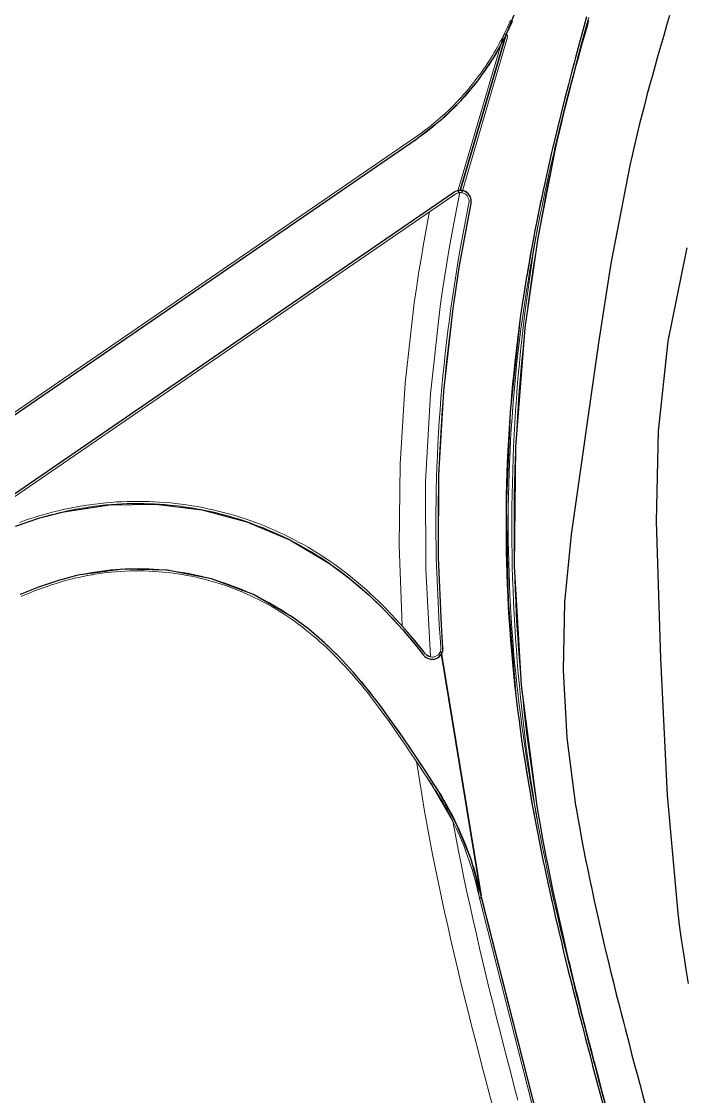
# Model space of a CAD drawing. Header units: metres. Extents: x 105145 to 106173, y 111785 to 118130.
# Drawn here: x 105295.5 to 105356.7, y 112833.1 to 112932.1 of the extents above; entities that cross this region are included whole.
import ezdxf

# ---------------------------------------------------------------- set-up
doc = ezdxf.new("R2010")
doc.units = ezdxf.units.M
for name, color, linetype, lineweight in [('10-PAV-CALZADA-BRT', 12, 'CONTINUOUS', 30), ('10-PAV-CALZADA-MIXTA', 8, 'CONTINUOUS', 30), ('10-PAV-CICLORUTA', 76, 'CONTINUOUS', 18), ('10-PAV-SARDINEL', 252, 'CONTINUOUS', 13)]:
    doc.layers.add(name, color=color, linetype=linetype, lineweight=lineweight)

msp = doc.modelspace()

# ---------------------------------------------------------------- linework, layer by layer
at = {"layer": '10-PAV-CALZADA-BRT'}
for points in [[(105349.2666, 112832.3845), (105349.0185, 112833.3212), (105348.7704, 112834.2588), (105348.7374, 112834.3837), (105348.5229, 112835.1992), (105348.276, 112836.139), (105348.2267, 112836.3269), (105348.0305, 112837.0798), (105347.7863, 112838.0216), (105347.5432, 112838.9646), (105347.3875, 112839.5713), (105347.3015, 112839.9086), (105347.0616, 112840.8538), (105346.8238, 112841.8001), (105346.7292, 112842.1789), (105346.5882, 112842.7478), (105346.3548, 112843.6968), (105346.1238, 112844.647), (105345.9624, 112845.3181), (105345.8955, 112845.5988), (105345.6702, 112846.5517), (105345.4481, 112847.5064), (105345.3162, 112848.0797), (105345.2292, 112848.4624), (105345.0138, 112849.42), (105344.802, 112850.3791), (105344.6258, 112851.1921), (105344.5941, 112851.3398), (105344.3905, 112852.302), (105344.191, 112853.2659), (105344.0348, 112854.0381), (105343.9963, 112854.2316), (105343.8064, 112855.1988), (105343.6212, 112856.1676), (105343.4409, 112857.1381), (105343.4385, 112857.1513), (105343.2663, 112858.1104), (105343.0973, 112859.0843), (105342.9346, 112860.0545), (105342.9337, 112860.0599), (105341.5297, 112870.958), (105340.8841, 112881.9272), (105341.0001, 112892.9147), (105341.8771, 112903.8678), (105343.0516, 112912.1464), (105344.6611, 112920.3515), (105344.6623, 112920.3569), (105344.8802, 112921.3161), (105345.1048, 112922.2787), (105345.3315, 112923.2265), (105345.3347, 112923.2395), (105345.5704, 112924.198), (105345.8107, 112925.1548), (105346.0558, 112926.1096), (105346.1054, 112926.3005), (105346.3054, 112927.0624), (105346.5597, 112928.0132), (105346.8182, 112928.9623), (105346.8582, 112929.1081), (105347.0806, 112929.9095), (105347.3469, 112930.8548), (105347.6168, 112931.7986), (105347.7257, 112932.1756)], [(105355.1515, 112932.6107), (105354.8787, 112931.6945), (105354.6091, 112930.7779), (105354.3431, 112929.8609), (105354.0807, 112928.9437), (105353.8223, 112928.0261), (105353.5679, 112927.1081), (105353.3179, 112926.1897), (105353.0723, 112925.2709), (105352.8311, 112924.3515), (105352.5949, 112923.4315), (105352.3637, 112922.5111), (105352.1377, 112921.5901), (105351.9169, 112920.6685), (105351.7017, 112919.7463), (105351.4911, 112918.8181), (105349.7585, 112909.7957), (105348.6147, 112902.4991), (105346.0907, 112884.8363), (105345.4968, 112878.6082), (105345.3685, 112872.3532), (105345.7065, 112866.106), (105346.5089, 112859.9013), (105346.5473, 112859.6727), (105346.7129, 112858.7193), (105346.8839, 112857.7667), (105347.0605, 112856.8153), (105347.2421, 112855.8647), (105347.4287, 112854.9151), (105347.6201, 112853.9665), (105347.8161, 112853.0187), (105348.0165, 112852.0721), (105348.2211, 112851.1261), (105348.4297, 112850.1813), (105348.6421, 112849.2371), (105348.8581, 112848.2937), (105349.0775, 112847.3511), (105349.3001, 112846.4095), (105349.5259, 112845.4683), (105349.7543, 112844.5279), (105349.9855, 112843.5883), (105350.2191, 112842.6491), (105350.4551, 112841.7105), (105350.6931, 112840.7725), (105350.9329, 112839.8351), (105351.0537, 112839.3665), (105351.1745, 112838.8979), (105351.4175, 112837.9611), (105351.6619, 112837.0247), (105351.9075, 112836.0887), (105352.1539, 112835.1529), (105352.4011, 112834.2173), (105352.6489, 112833.2817), (105352.8971, 112832.3465)], [(105356.8921, 112843.5031), (105356.6813, 112844.7925), (105356.4801, 112846.0833), (105356.2887, 112847.3757), (105356.1077, 112848.6695), (105355.9373, 112849.9649), (105354.9441, 112860.8391), (105354.3409, 112873.4275), (105353.9495, 112886.0243), (105354.1269, 112894.3551), (105355.0348, 112902.6381), (105356.6661, 112910.8095), (105356.7725, 112911.2307)]]:
    msp.add_lwpolyline(points, dxfattribs=at)
at = {"layer": '10-PAV-CALZADA-MIXTA'}
for points in [[(105346.3181, 112818.1594), (105337.8211, 112851.5387), (105337.8177, 112851.5574), (105334.1546, 112873.8212), (105334.2283, 112873.9627), (105334.2786, 112874.1142), (105334.3041, 112874.2717), (105334.3043, 112874.4313), (105334.2303, 112875.4126), (105334.1664, 112876.5276), (105333.8891, 112882.7099), (105333.9289, 112890.3747), (105334.3758, 112898.0266), (105335.2285, 112905.6439), (105335.8355, 112909.6185), (105336.8847, 112915.3187), (105336.9037, 112915.4791), (105336.8967, 112915.6405), (105336.8638, 112915.7987), (105336.8058, 112915.9495), (105336.7243, 112916.089), (105336.6214, 112916.2135), (105336.4998, 112916.3199), (105336.3627, 112916.4053), (105336.2136, 112916.4675), (105336.0564, 112916.5049), (105335.8953, 112916.5165), (105340.049, 112930.6936), (105341.5751, 112934.5403)], [(105347.5148, 112932.487), (105347.293, 112931.6855), (105347.1712, 112931.2432), (105346.8315, 112929.9985), (105346.4961, 112928.7525), (105346.3632, 112928.2536), (105346.1651, 112927.5053), (105345.8391, 112926.2569), (105345.5184, 112925.007), (105344.4132, 112920.4952), (105344.2955, 112919.9927), (105344.0069, 112918.7351), (105343.7259, 112917.4758), (105343.4939, 112916.4069), (105343.4527, 112916.2147), (105343.1877, 112914.9519), (105342.932, 112913.6871), (105342.7341, 112912.6741), (105342.6853, 112912.4207), (105342.4481, 112911.1523), (105342.2208, 112909.8821), (105342.0037, 112908.6103), (105342.0006, 112908.5913), (105341.7974, 112907.3365), (105341.7954, 112907.3239), (105341.6024, 112906.0611), (105341.6015, 112906.0548), (105341.4189, 112904.7839), (105340.4928, 112896.1169), (105340.1156, 112887.4088), (105340.2889, 112878.6942), (105341.0121, 112870.0079), (105341.1655, 112868.7267), (105341.329, 112867.4596), (105341.3306, 112867.4469), (105341.5044, 112866.1877), (105341.5071, 112866.1687), (105341.6944, 112864.8922), (105341.8918, 112863.617), (105342.0993, 112862.3433), (105342.1421, 112862.089), (105342.3163, 112861.0716), (105342.5424, 112859.8011), (105342.7777, 112858.5324), (105342.8144, 112858.3394), (105343.0213, 112857.2654), (105343.2727, 112855.9998), (105343.5319, 112854.7358), (105343.6378, 112854.2306), (105343.7982, 112853.4731), (105344.0714, 112852.2121), (105344.3512, 112850.9526), (105344.4345, 112850.5834), (105344.637, 112849.6942), (105344.9284, 112848.4372), (105345.2251, 112847.1816), (105345.4056, 112846.4286), (105345.5268, 112845.927), (105345.8331, 112844.6736), (105346.1435, 112843.4212), (105346.2548, 112842.9762), (105346.4578, 112842.1697), (105346.7754, 112840.919), (105347.0958, 112839.6692), (105347.354, 112838.6697), (105347.4188, 112838.42), (105347.7443, 112837.1714), (105348.0281, 112836.0897), (105348.0719, 112835.9232), (105348.4011, 112834.6757), (105348.7307, 112833.4282), (105349.0614, 112832.1808)], [(105294.8587, 112895.8147), (105331.8077, 112921.1947), (105334.2107, 112923.071), (105335.9402, 112924.7558), (105337.4992, 112926.5993), (105338.873, 112928.5845), (105340.049, 112930.6936), (105335.8953, 112916.5165), (105335.8953, 112916.5165), (105335.7477, 112916.5043), (105335.6035, 112916.4704), (105335.4659, 112916.4155), (105335.3379, 112916.341), (105335.2046, 112916.249), (105218.1371, 112835.8361)], [(105294.9795, 112885.6067), (105297.2205, 112886.3623), (105299.4015, 112886.9349), (105303.6252, 112887.5835), (105307.898, 112887.6451), (105312.1387, 112887.1185), (105316.2666, 112886.0137), (105320.2034, 112884.3518), (105323.8743, 112882.1643), (105325.6805, 112880.8143), (105327.4737, 112879.2723), (105329.0109, 112877.7783), (105330.5689, 112876.0943), (105331.8695, 112874.5533), (105332.5201, 112873.7361), (105332.6282, 112873.6187), (105332.7536, 112873.52), (105332.8931, 112873.4425), (105333.0432, 112873.3882), (105333.1999, 112873.3584), (105333.3595, 112873.354), (105333.5177, 112873.375), (105333.6705, 112873.4209), (105333.8141, 112873.4905), (105333.9448, 112873.582), (105334.0593, 112873.6932), (105334.1546, 112873.8212), (105337.8177, 112851.5574), (105337.7897, 112851.6835), (105336.8631, 112854.9969), (105335.5633, 112858.1824), (105333.9073, 112861.1981), (105333.5039, 112861.8247), (105332.7735, 112862.9287), (105331.3705, 112865.0381), (105330.6611, 112866.0873), (105329.4521, 112867.8179), (105328.4537, 112869.1801), (105327.2065, 112870.7773), (105326.0629, 112872.1325), (105324.7113, 112873.5935), (105323.4137, 112874.8543), (105321.9201, 112876.1389), (105320.4549, 112877.2339), (105316.8748, 112879.301), (105313.0031, 112880.7498), (105308.9455, 112881.5408), (105304.813, 112881.6523), (105300.7187, 112881.0813), (105298.9493, 112880.6167), (105297.0827, 112879.9873), (105295.4065, 112879.3061)]]:
    msp.add_lwpolyline(points, dxfattribs=at)
at = {"layer": '10-PAV-CICLORUTA'}
msp.add_lwpolyline([(105335.3671, 112913.8179), (105335.1195, 112912.4933), (105334.8817, 112911.1645), (105334.6545, 112909.8317), (105334.4379, 112908.4947), (105334.2329, 112907.1537), (105334.0423, 112905.8263), (105333.1519, 112897.791), (105332.7092, 112889.719), (105332.7157, 112881.6349), (105333.1713, 112873.5641), (105332.6777, 112873.8591), (105330.5539, 112876.4163), (105330.2688, 112883.8641), (105330.3594, 112891.3171), (105330.8255, 112898.756), (105331.6659, 112906.1621), (105331.8589, 112907.5057), (105332.0671, 112908.8677), (105332.2869, 112910.2251), (105332.5175, 112911.5777), (105332.7585, 112912.9253), (105333.0097, 112914.2681), (105333.0617, 112914.5343), (105333.4397, 112914.7939), (105335.4267, 112916.1587), (105335.8615, 112916.3163), (105335.3671, 112913.8179)], close=True, dxfattribs=at)
msp.add_lwpolyline([(105338.8779, 112832.1563), (105338.5453, 112833.4185), (105338.2145, 112834.6795), (105337.8849, 112835.9439), (105337.5569, 112837.2117), (105337.2309, 112838.4833), (105336.9071, 112839.7583), (105336.5861, 112841.0373), (105336.2681, 112842.3199), (105335.9537, 112843.6065), (105335.6435, 112844.8973), (105335.3375, 112846.1921), (105335.0363, 112847.4909), (105334.7403, 112848.7941), (105334.4499, 112850.1017), (105334.1657, 112851.4135), (105333.8879, 112852.7297), (105333.6171, 112854.0505), (105333.3539, 112855.3759), (105333.0983, 112856.7057), (105332.8511, 112858.0403), (105332.6125, 112859.3793), (105332.3831, 112860.7229), (105332.1635, 112862.0713), (105331.9539, 112863.4241), (105331.8827, 112863.9105), (105331.9299, 112863.8395), (105331.9299, 112863.8395), (105332.2685, 112863.3287), (105332.6065, 112862.8177), (105333.3209, 112861.7377), (105335.2195, 112858.4307), (105335.4567, 112857.1509), (105335.7093, 112855.8363), (105335.9697, 112854.5255), (105336.2377, 112853.2185), (105336.5127, 112851.9153), (105336.7943, 112850.6159), (105337.0819, 112849.3199), (105337.3755, 112848.0277), (105337.6743, 112846.7391), (105337.9781, 112845.4537), (105338.2863, 112844.1719), (105338.5987, 112842.8933), (105338.9147, 112841.6181), (105339.2341, 112840.3459), (105339.5563, 112839.0767), (105339.8811, 112837.8105), (105340.2079, 112836.5471), (105340.5365, 112835.2867), (105340.8665, 112834.0287), (105341.1981, 112832.7701)], dxfattribs=at)
at = {"layer": '10-PAV-SARDINEL'}
for points in [[(105340.6958, 112932.1059), (105340.5941, 112931.8678), (105340.49, 112931.6307), (105340.3834, 112931.3947), (105340.2743, 112931.1599), (105340.1629, 112930.9262), (105340.049, 112930.6936), (105335.8953, 112916.5165), (105335.9842, 112916.5133), (105336.0724, 112916.5023), (105336.1593, 112916.4835), (105336.2442, 112916.457), (105336.3264, 112916.4231), (105336.4053, 112916.382), (105336.4802, 112916.3341), (105336.5505, 112916.2797), (105336.6158, 112916.2193), (105336.6754, 112916.1533), (105336.7289, 112916.0823), (105336.7759, 112916.0068), (105336.816, 112915.9275), (105336.8489, 112915.8449), (105336.8744, 112915.7597), (105336.8922, 112915.6725), (105336.9021, 112915.5842), (105336.9042, 112915.4953), (105336.8984, 112915.4066), (105336.8847, 112915.3187), (105336.6594, 112914.1816), (105336.4419, 112913.0429), (105336.232, 112911.9028), (105336.0299, 112910.7613), (105335.8355, 112909.6185), (105335.6737, 112908.6264), (105335.5186, 112907.6333), (105335.3702, 112906.6391), (105335.2285, 112905.6439), (105335.0884, 112904.608), (105334.9558, 112903.5711), (105334.8307, 112902.5333), (105334.7132, 112901.4946), (105334.6032, 112900.455), (105334.5007, 112899.4147), (105334.4058, 112898.3737), (105334.3184, 112897.3321), (105334.2385, 112896.2898), (105334.1662, 112895.2469), (105334.1015, 112894.2036), (105334.0444, 112893.1598), (105333.9948, 112892.1157), (105333.9527, 112891.0712), (105333.9183, 112890.0264), (105333.8914, 112888.9814), (105333.8721, 112887.9363), (105333.8603, 112886.891), (105333.8561, 112885.8457), (105333.8596, 112884.8003), (105333.8705, 112883.7551), (105333.8891, 112882.7099), (105334.1664, 112876.5276), (105334.2303, 112875.4126), (105334.3043, 112874.4313), (105334.3074, 112874.3515), (105334.3041, 112874.2717), (105334.2945, 112874.1924), (105334.2786, 112874.1142), (105334.2565, 112874.0375), (105333.9844, 112873.6238), (105333.9844, 112873.6238), (105333.9573, 112873.7887), (105333.9546, 112873.8227), (105333.9577, 112873.8567), (105333.9667, 112873.8897), (105333.9811, 112873.9206), (105334.0172, 112873.9837), (105334.044, 112874.0408), (105334.0666, 112874.1009), (105334.0842, 112874.162), (105334.097, 112874.2252), (105334.1046, 112874.2878), (105334.1073, 112874.352), (105334.1047, 112874.4196), (105334.0308, 112875.3994), (105333.9667, 112876.5174), (105333.6893, 112882.7009), (105333.6891, 112882.7063), (105333.6706, 112883.7523), (105333.6596, 112884.799), (105333.6562, 112885.8457), (105333.6603, 112886.8926), (105333.6721, 112887.9393), (105333.6914, 112888.9859), (105333.7184, 112890.0323), (105333.7529, 112891.0785), (105333.795, 112892.1245), (105333.8447, 112893.1701), (105333.9019, 112894.2153), (105333.9667, 112895.2601), (105334.0391, 112896.3043), (105334.1191, 112897.3481), (105334.2066, 112898.3912), (105334.3016, 112899.4336), (105334.4042, 112900.4754), (105334.5144, 112901.5164), (105334.6321, 112902.5565), (105334.7574, 112903.5958), (105334.8901, 112904.6341), (105335.0304, 112905.6714), (105335.1723, 112906.668), (105335.3209, 112907.6635), (105335.4762, 112908.658), (105335.6382, 112909.6514), (105335.8329, 112910.7957), (105336.0352, 112911.9384), (105336.2453, 112913.0798), (105336.4632, 112914.2198), (105336.6879, 112915.3544), (105336.6993, 112915.4279), (105336.7041, 112915.5003), (105336.7024, 112915.5705), (105336.6944, 112915.6416), (105336.6803, 112915.7105), (105336.6598, 112915.7791), (105336.6335, 112915.8452), (105336.6015, 112915.9085), (105336.5637, 112915.9691), (105336.5211, 112916.0258), (105336.4731, 112916.0789), (105336.4211, 112916.127), (105336.365, 112916.1703), (105336.3049, 112916.2088), (105336.242, 112916.2416), (105336.1759, 112916.2688), (105336.1082, 112916.2899), (105336.0377, 112916.3051), (105335.9679, 112916.3138), (105335.8882, 112916.3166), (105335.8554, 112916.3205), (105335.8236, 112916.3297), (105335.7939, 112916.3441), (105335.7668, 112916.3632), (105335.7434, 112916.3864), (105335.724, 112916.4132), (105335.7093, 112916.4429), (105335.6998, 112916.4745), (105335.6955, 112916.5073), (105335.6968, 112916.5403), (105335.7034, 112916.5727), (105339.8571, 112930.7498), (105339.8611, 112930.762), (105339.8694, 112930.7816), (105339.9829, 112931.0132), (105340.0931, 112931.2445), (105340.2016, 112931.4781), (105340.3073, 112931.7122), (105340.4106, 112931.9473), (105340.5115, 112932.1835)], [(105349.0614, 112832.1808), (105348.7307, 112833.4282), (105348.4011, 112834.6757), (105348.0719, 112835.9232), (105348.0281, 112836.0897), (105347.7443, 112837.1714), (105347.4188, 112838.42), (105347.354, 112838.6697), (105347.0958, 112839.6692), (105346.7754, 112840.919), (105346.4578, 112842.1697), (105346.2548, 112842.9762), (105346.1435, 112843.4212), (105345.8331, 112844.6736), (105345.5268, 112845.927), (105345.4056, 112846.4286), (105345.2251, 112847.1816), (105344.9284, 112848.4372), (105344.637, 112849.6942), (105344.4345, 112850.5834), (105344.3512, 112850.9526), (105344.0714, 112852.2121), (105343.7982, 112853.4731), (105343.6378, 112854.2306), (105343.5319, 112854.7358), (105343.2727, 112855.9998), (105343.0213, 112857.2654), (105342.8144, 112858.3394), (105342.7777, 112858.5324), (105342.6589, 112859.1665), (105342.5424, 112859.8011), (105342.4282, 112860.4361), (105342.3163, 112861.0716), (105342.1421, 112862.089), (105342.0993, 112862.3433), (105341.9943, 112862.9799), (105341.8918, 112863.617), (105341.7919, 112864.2544), (105341.6944, 112864.8922), (105341.5995, 112865.5303), (105341.5071, 112866.1687), (105341.5044, 112866.1877), (105341.3306, 112867.4469), (105341.329, 112867.4596), (105341.1655, 112868.7267), (105341.0873, 112869.3671), (105341.0121, 112870.0079), (105340.8986, 112871.0272), (105340.7926, 112872.0473), (105340.6942, 112873.0682), (105340.6034, 112874.0898), (105340.5202, 112875.1121), (105340.4447, 112876.1349), (105340.3767, 112877.1583), (105340.3163, 112878.1821), (105340.2635, 112879.2063), (105340.2184, 112880.231), (105340.1808, 112881.2559), (105340.1509, 112882.2811), (105340.1286, 112883.3065), (105340.1139, 112884.332), (105340.1068, 112885.3576), (105340.1074, 112886.3832), (105340.1156, 112887.4088), (105340.1314, 112888.4343), (105340.1548, 112889.4596), (105340.1859, 112890.4848), (105340.2245, 112891.5096), (105340.2708, 112892.5342), (105340.3247, 112893.5584), (105340.3862, 112894.5822), (105340.4553, 112895.6055), (105340.5321, 112896.6282), (105340.6164, 112897.6504), (105340.7083, 112898.6719), (105340.8078, 112899.6926), (105340.9149, 112900.7127), (105341.0295, 112901.7318), (105341.1518, 112902.7501), (105341.2815, 112903.7675), (105341.4189, 112904.7839), (105341.5088, 112905.4196), (105341.6015, 112906.0548), (105341.6024, 112906.0611), (105341.6975, 112906.6927), (105341.7954, 112907.3239), (105341.7974, 112907.3365), (105341.8976, 112907.9641), (105342.0006, 112908.5913), (105342.0037, 112908.6103), (105342.111, 112909.2464), (105342.2208, 112909.8821), (105342.3332, 112910.5174), (105342.4481, 112911.1523), (105342.5655, 112911.7867), (105342.6853, 112912.4207), (105342.7341, 112912.6741), (105342.932, 112913.6871), (105343.0587, 112914.3197), (105343.1877, 112914.9519), (105343.3191, 112915.5835), (105343.4527, 112916.2147), (105343.4939, 112916.4069), (105343.7259, 112917.4758), (105344.0069, 112918.7351), (105344.2955, 112919.9927), (105344.4132, 112920.4952), (105345.5184, 112925.007), (105345.8391, 112926.2569), (105346.1651, 112927.5053), (105346.3632, 112928.2536), (105346.4961, 112928.7525), (105346.8315, 112929.9985), (105347.1712, 112931.2432), (105347.293, 112931.6855), (105347.5148, 112932.487)], [(105347.7075, 112932.4335), (105347.4858, 112931.6323), (105347.3641, 112931.1903), (105347.0245, 112929.9462), (105346.6893, 112928.7008), (105346.5565, 112928.2023), (105346.3585, 112927.4545), (105346.0327, 112926.2068), (105345.7124, 112924.9584), (105344.6077, 112920.4486), (105344.4903, 112919.9476), (105344.202, 112918.691), (105343.9212, 112917.4328), (105343.6894, 112916.3648), (105343.6484, 112916.1731), (105343.5148, 112915.5425), (105343.3836, 112914.9116), (105343.2548, 112914.2801), (105343.1283, 112913.6487), (105342.9305, 112912.6361), (105342.8818, 112912.3833), (105342.7621, 112911.75), (105342.6449, 112911.1163), (105342.5301, 112910.4822), (105342.4178, 112909.8477), (105342.3082, 112909.2128), (105342.201, 112908.5776), (105342.198, 112908.559), (105342.0951, 112907.9322), (105341.9949, 112907.3051), (105341.993, 112907.2929), (105341.8952, 112906.6625), (105341.8003, 112906.0321), (105341.7995, 112906.0262), (105341.7068, 112905.3912), (105341.617, 112904.7565), (105341.4799, 112903.7418), (105341.3502, 112902.7256), (105341.2282, 112901.7088), (105341.1137, 112900.6911), (105341.0068, 112899.6725), (105340.9074, 112898.6532), (105340.8157, 112897.6332), (105340.7315, 112896.6126), (105340.6549, 112895.5913), (105340.5859, 112894.57), (105340.5244, 112893.5472), (105340.4706, 112892.5245), (105340.4244, 112891.5014), (105340.3858, 112890.478), (105340.3548, 112889.4543), (105340.3314, 112888.4305), (105340.3156, 112887.4065), (105340.3074, 112886.3824), (105340.3068, 112885.3588), (105340.3139, 112884.3341), (105340.3286, 112883.3101), (105340.3508, 112882.2862), (105340.3807, 112881.2625), (105340.4182, 112880.2391), (105340.4633, 112879.2159), (105340.516, 112878.1932), (105340.5763, 112877.1708), (105340.6441, 112876.1496), (105340.7197, 112875.1276), (105340.8028, 112874.1068), (105340.8934, 112873.0867), (105340.9916, 112872.0673), (105341.0974, 112871.0487), (105341.2108, 112870.0306), (105341.286, 112869.391), (105341.364, 112868.7516), (105341.5274, 112867.4849), (105341.5288, 112867.4733), (105341.7025, 112866.2154), (105341.7051, 112866.1971), (105341.7974, 112865.5593), (105341.8922, 112864.922), (105341.9895, 112864.285), (105342.0894, 112863.6484), (105342.1917, 112863.0121), (105342.2966, 112862.3762), (105342.3393, 112862.1225), (105342.5134, 112861.1059), (105342.6251, 112860.4712), (105342.7392, 112859.8369), (105342.8556, 112859.2031), (105342.9743, 112858.5695), (105343.0109, 112858.377), (105343.2176, 112857.3038), (105343.4688, 112856.0394), (105343.7277, 112854.7764), (105343.8335, 112854.2718), (105343.9938, 112853.515), (105344.2668, 112852.255), (105344.5464, 112850.9963), (105344.6296, 112850.6276), (105344.8319, 112849.739), (105345.1231, 112848.4828), (105345.4197, 112847.2279), (105345.6001, 112846.4754), (105345.7212, 112845.9743), (105346.0273, 112844.7214), (105346.3376, 112843.4693), (105346.4488, 112843.0249), (105346.6517, 112842.2187), (105346.9692, 112840.9685), (105347.2895, 112839.7191), (105347.5476, 112838.7198), (105347.6124, 112838.4704), (105347.9378, 112837.2221), (105348.2216, 112836.1406), (105348.2653, 112835.9742), (105348.5945, 112834.7268), (105348.9241, 112833.4794), (105349.2547, 112832.2321)], [(105349.2547, 112832.2321), (105348.9241, 112833.4794), (105348.5945, 112834.7268), (105348.2653, 112835.9742), (105348.2216, 112836.1406), (105347.9378, 112837.2221), (105347.6124, 112838.4704), (105347.5476, 112838.7198), (105347.2895, 112839.7191), (105346.9692, 112840.9685), (105346.6517, 112842.2187), (105346.4488, 112843.0249), (105346.3376, 112843.4693), (105346.0273, 112844.7214), (105345.7212, 112845.9743), (105345.6001, 112846.4754), (105345.4197, 112847.2279), (105345.1231, 112848.4828), (105344.8319, 112849.739), (105344.6296, 112850.6276), (105344.5464, 112850.9963), (105344.2668, 112852.255), (105343.9938, 112853.515), (105343.8335, 112854.2718), (105343.7277, 112854.7764), (105343.4688, 112856.0394), (105343.2176, 112857.3038), (105343.0744, 112858.0473), (105343.0693, 112858.0757), (105342.9002, 112859.0507), (105342.7374, 112860.0215), (105342.7363, 112860.0276), (105342.5617, 112861.114), (105342.3947, 112862.2016), (105342.2352, 112863.2904), (105342.0832, 112864.3803), (105341.9389, 112865.4713), (105341.8021, 112866.5631), (105341.6728, 112867.6559), (105341.5512, 112868.7496), (105341.4371, 112869.8441), (105341.3306, 112870.9393), (105341.2317, 112872.0353), (105341.1405, 112873.1319), (105341.0568, 112874.2292), (105340.9807, 112875.327), (105340.9122, 112876.4253), (105340.8514, 112877.524), (105340.7981, 112878.6231), (105340.7526, 112879.7226), (105340.7146, 112880.8223), (105340.6842, 112881.9224), (105340.6615, 112883.0226), (105340.6464, 112884.1229), (105340.6389, 112885.2232), (105340.6391, 112886.3236), (105340.6469, 112887.424), (105340.6623, 112888.5244), (105340.6854, 112889.6246), (105340.7161, 112890.7246), (105340.7544, 112891.8243), (105340.8003, 112892.9238), (105340.8539, 112894.0228), (105340.9151, 112895.1216), (105340.9839, 112896.2198), (105341.0604, 112897.3176), (105341.1444, 112898.4149), (105341.236, 112899.5115), (105341.3352, 112900.6073), (105341.442, 112901.7026), (105341.5565, 112902.797), (105341.6784, 112903.8907), (105341.8099, 112904.9993), (105341.9493, 112906.107), (105342.0963, 112907.2136), (105342.2512, 112908.3192), (105342.4138, 112909.4237), (105342.5843, 112910.527), (105342.7625, 112911.6291), (105342.945, 112912.7102), (105342.9483, 112912.7299), (105343.1283, 112913.6487), (105343.2548, 112914.2801), (105343.3836, 112914.9116), (105343.5148, 112915.5425), (105343.6484, 112916.1731), (105343.6894, 112916.3648), (105343.9212, 112917.4328), (105344.202, 112918.691), (105344.4903, 112919.9476), (105344.6077, 112920.4486), (105345.7124, 112924.9584), (105346.0327, 112926.2068), (105346.3585, 112927.4545), (105346.5565, 112928.2023), (105346.6893, 112928.7008), (105347.0245, 112929.9462), (105347.3641, 112931.1903), (105347.4858, 112931.6323), (105347.7075, 112932.4335)], [(105347.7257, 112932.1756), (105347.6168, 112931.7986), (105347.3469, 112930.8548), (105347.0806, 112929.9095), (105346.8582, 112929.1081), (105346.8182, 112928.9623), (105346.5597, 112928.0132), (105346.3054, 112927.0624), (105346.1054, 112926.3005), (105346.0558, 112926.1096), (105345.8107, 112925.1548), (105345.5704, 112924.198), (105345.3347, 112923.2395), (105345.3315, 112923.2265), (105345.1048, 112922.2787), (105344.8802, 112921.3161), (105344.6623, 112920.3569), (105344.6611, 112920.3515), (105344.4215, 112919.2626), (105344.1896, 112918.1719), (105343.9654, 112917.0797), (105343.7488, 112915.986), (105343.54, 112914.8907), (105343.3389, 112913.794), (105343.1454, 112912.6959), (105342.9598, 112911.5965), (105342.7818, 112910.4958), (105342.6116, 112909.3939), (105342.4492, 112908.2908), (105342.2945, 112907.1866), (105342.1476, 112906.0813), (105342.0084, 112904.975), (105341.8771, 112903.8678), (105341.7553, 112902.7755), (105341.641, 112901.6825), (105341.5343, 112900.5886), (105341.4352, 112899.4941), (105341.3437, 112898.3989), (105341.2598, 112897.303), (105341.1834, 112896.2066), (105341.1147, 112895.1098), (105341.0536, 112894.0124), (105341.0001, 112892.9147), (105340.9542, 112891.8166), (105340.916, 112890.7183), (105340.8853, 112889.6197), (105340.8623, 112888.5209), (105340.8469, 112887.4219), (105340.8391, 112886.3229), (105340.8389, 112885.2239), (105340.8464, 112884.1249), (105340.8615, 112883.026), (105340.8841, 112881.9272), (105340.9145, 112880.8285), (105340.9524, 112879.7302), (105340.9979, 112878.6321), (105341.0511, 112877.5343), (105341.1118, 112876.437), (105341.1802, 112875.3401), (105341.2562, 112874.2437), (105341.3398, 112873.1478), (105341.4309, 112872.0526), (105341.5297, 112870.958), (105341.6361, 112869.8641), (105341.75, 112868.771), (105341.8715, 112867.6787), (105342.0006, 112866.5873), (105342.1372, 112865.4968), (105342.2814, 112864.4072), (105342.4332, 112863.3187), (105342.5925, 112862.2313), (105342.7593, 112861.145), (105342.9337, 112860.0599), (105342.9346, 112860.0545), (105343.0973, 112859.0843), (105343.2663, 112858.1104), (105343.4385, 112857.1513), (105343.4409, 112857.1381), (105343.6212, 112856.1676), (105343.8064, 112855.1988), (105343.9963, 112854.2316), (105344.0348, 112854.0381), (105344.191, 112853.2659), (105344.3905, 112852.302), (105344.5941, 112851.3398), (105344.6258, 112851.1921), (105344.802, 112850.3791), (105345.0138, 112849.42), (105345.2292, 112848.4624), (105345.3162, 112848.0797), (105345.4481, 112847.5064), (105345.6702, 112846.5517), (105345.8955, 112845.5988), (105345.9624, 112845.3181), (105346.1238, 112844.647), (105346.3548, 112843.6968), (105346.5882, 112842.7478), (105346.7292, 112842.1789), (105346.8238, 112841.8001), (105347.0616, 112840.8538), (105347.3015, 112839.9086), (105347.3875, 112839.5713), (105347.5432, 112838.9646), (105347.7863, 112838.0216), (105348.0305, 112837.0798), (105348.2267, 112836.3269), (105348.276, 112836.139), (105348.5229, 112835.1992), (105348.7374, 112834.3837), (105348.7704, 112834.2588), (105349.0185, 112833.3212), (105349.2666, 112832.3845)], [(105218.1371, 112835.8361), (105335.2046, 112916.249), (105335.3379, 112916.341), (105335.4097, 112916.3859), (105335.485, 112916.4246), (105335.5634, 112916.4568), (105335.6442, 112916.4822), (105335.7268, 112916.5007), (105335.8107, 112916.5122), (105335.8953, 112916.5165), (105340.049, 112930.6936), (105339.9132, 112930.4234), (105339.7742, 112930.1554), (105339.6319, 112929.8891), (105339.4865, 112929.6246), (105339.3378, 112929.3618), (105339.186, 112929.1009), (105339.0311, 112928.8418), (105338.873, 112928.5845), (105338.7119, 112928.3292), (105338.5476, 112928.0759), (105338.3804, 112927.8246), (105338.2101, 112927.5753), (105338.0368, 112927.3281), (105337.8605, 112927.083), (105337.6813, 112926.8401), (105337.4992, 112926.5993), (105337.3141, 112926.3607), (105337.1262, 112926.1244), (105336.9355, 112925.8904), (105336.742, 112925.6587), (105336.5456, 112925.4294), (105336.3465, 112925.2024), (105336.1447, 112924.9779), (105335.9402, 112924.7558), (105335.733, 112924.5362), (105335.5232, 112924.3192), (105335.3108, 112924.1046), (105335.0958, 112923.8927), (105334.8783, 112923.6834), (105334.6582, 112923.4767), (105334.4357, 112923.2726), (105334.2107, 112923.071), (105333.9231, 112922.8206), (105333.6317, 112922.5746), (105333.3366, 112922.3332), (105333.0378, 112922.0962), (105332.7355, 112921.8638), (105332.4296, 112921.6361), (105332.1204, 112921.413), (105331.8077, 112921.1947), (105294.8587, 112895.8147)], [(105294.7455, 112895.9796), (105331.6938, 112921.3591), (105332.0058, 112921.5769), (105332.3115, 112921.7974), (105332.6141, 112922.0228), (105332.9158, 112922.2547), (105333.2111, 112922.4889), (105333.5034, 112922.7281), (105333.7929, 112922.9725), (105334.0783, 112923.2209), (105334.3013, 112923.4208), (105334.5224, 112923.6234), (105334.7397, 112923.8276), (105334.9564, 112924.0361), (105335.1697, 112924.2464), (105335.3803, 112924.4591), (105335.5886, 112924.6745), (105335.7939, 112924.8922), (105335.997, 112925.1127), (105336.1969, 112925.3351), (105336.3945, 112925.5604), (105336.5892, 112925.7879), (105336.7806, 112926.017), (105336.9706, 112926.25), (105337.1565, 112926.4838), (105337.3404, 112926.7209), (105337.5212, 112926.9599), (105337.6988, 112927.2008), (105337.8738, 112927.4441), (105338.045, 112927.6882), (105338.2147, 112927.9366), (105338.3805, 112928.1857), (105338.5435, 112928.437), (105338.7035, 112928.6907), (105338.8601, 112928.9455), (105339.0139, 112929.2027), (105339.1645, 112929.4616), (105339.3118, 112929.7221), (105339.4561, 112929.9844), (105339.5972, 112930.2486), (105339.7351, 112930.5143), (105339.8703, 112930.7834), (105339.8877, 112930.8119), (105339.9097, 112930.8371), (105339.9355, 112930.8583), (105339.9645, 112930.8749), (105339.9959, 112930.8864), (105340.0287, 112930.8926), (105340.0621, 112930.8932), (105340.0952, 112930.8882), (105340.1269, 112930.8778), (105340.1565, 112930.8623), (105340.1831, 112930.842), (105340.2059, 112930.8177), (105340.2244, 112930.7898), (105340.2379, 112930.7593), (105340.2462, 112930.7269), (105340.249, 112930.6936), (105340.249, 112930.6936), (105340.246, 112930.6589), (105340.2409, 112930.6374), (105336.0929, 112916.4817), (105336.0868, 112916.4604), (105336.0761, 112916.4315), (105336.061, 112916.4046), (105336.0419, 112916.3805), (105336.0193, 112916.3595), (105335.9937, 112916.3423), (105335.9657, 112916.3294), (105335.9361, 112916.3209), (105335.9055, 112916.3171), (105335.8953, 112916.3164), (105335.8292, 112916.3128), (105335.7621, 112916.3037), (105335.696, 112916.2889), (105335.6315, 112916.2686), (105335.5689, 112916.2429), (105335.5083, 112916.2117), (105335.4483, 112916.1742), (105335.318, 112916.0843), (105218.2497, 112835.6708)], [(105295.3558, 112885.9577), (105295.8048, 112886.1158), (105296.2556, 112886.2677), (105296.7083, 112886.4138), (105297.1629, 112886.5538), (105297.5985, 112886.6815), (105298.0359, 112886.803), (105298.4749, 112886.9183), (105298.9155, 112887.0273), (105299.3577, 112887.1301), (105299.843, 112887.2352), (105300.33, 112887.3326), (105300.8184, 112887.4223), (105301.3083, 112887.5042), (105301.7994, 112887.5783), (105302.2916, 112887.6445), (105302.7847, 112887.7029), (105303.2788, 112887.7535), (105303.7736, 112887.7962), (105304.269, 112887.8309), (105304.7649, 112887.8579), (105305.2612, 112887.8769), (105305.7577, 112887.888), (105306.2542, 112887.8912), (105306.7509, 112887.8865), (105307.2474, 112887.8739), (105307.7436, 112887.8534), (105308.2394, 112887.825), (105308.7347, 112887.7887), (105309.2294, 112887.7446), (105309.7233, 112887.6925), (105310.2163, 112887.6326), (105310.7083, 112887.5649), (105311.1992, 112887.4893), (105311.6886, 112887.406), (105312.177, 112887.3148), (105312.6637, 112887.2159), (105313.1487, 112887.1093), (105313.632, 112886.9949), (105314.1134, 112886.8729), (105314.5928, 112886.7433), (105315.0701, 112886.606), (105315.5451, 112886.4611), (105316.0178, 112886.3087), (105316.488, 112886.1488), (105316.9554, 112885.9815), (105317.4204, 112885.8066), (105317.8824, 112885.6245), (105318.3415, 112885.435), (105318.7975, 112885.2382), (105319.2503, 112885.0342), (105319.6998, 112884.823), (105320.1458, 112884.6046), (105320.5884, 112884.3793), (105321.0273, 112884.1468), (105321.4624, 112883.9075), (105321.8935, 112883.6613), (105322.321, 112883.4081), (105322.7442, 112883.1482), (105323.1633, 112882.8817), (105323.578, 112882.6084), (105323.9882, 112882.3287), (105324.3595, 112882.0673), (105324.7269, 112881.8008), (105325.0904, 112881.529), (105325.4501, 112881.2521), (105325.8058, 112880.9702), (105326.1746, 112880.6696), (105326.539, 112880.3644), (105326.9, 112880.0541), (105327.2566, 112879.7392), (105327.6091, 112879.4196), (105328.0032, 112879.0523), (105328.3921, 112878.6795), (105328.7758, 112878.3013), (105329.1542, 112877.9179), (105329.5535, 112877.5024), (105329.9474, 112877.082), (105330.336, 112876.6567), (105330.7191, 112876.2265), (105331.0515, 112875.8446), (105331.38, 112875.4592), (105331.7044, 112875.0709), (105332.0249, 112874.6793), (105332.353, 112874.2707), (105332.6744, 112873.8634), (105332.7218, 112873.8079), (105332.7705, 112873.7598), (105332.8232, 112873.716), (105332.8785, 112873.6775), (105332.9375, 112873.6435), (105332.9991, 112873.6146), (105333.0633, 112873.591), (105333.1291, 112873.5729), (105333.1958, 112873.5606), (105333.2641, 112873.554), (105333.3318, 112873.5532), (105333.4002, 112873.5582), (105333.467, 112873.5689), (105333.5343, 112873.5857), (105333.5983, 112873.6076), (105333.6557, 112873.6326), (105333.7119, 112873.6626), (105333.766, 112873.6973), (105333.8168, 112873.7359), (105333.865, 112873.7791), (105333.9089, 112873.8254), (105333.9492, 112873.8752), (105333.9896, 112873.9342), (105334.0115, 112873.9609), (105334.0376, 112873.9835), (105334.0673, 112874.0012), (105334.0995, 112874.0135), (105334.1334, 112874.0201), (105334.168, 112874.0208), (105334.2021, 112874.0156), (105334.2348, 112874.0045), (105333.9745, 112873.6087), (105333.9448, 112873.582), (105333.8813, 112873.5337), (105333.8141, 112873.4905), (105333.7437, 112873.4528), (105333.6705, 112873.4209), (105333.5899, 112873.3934), (105333.5072, 112873.3728), (105333.4231, 112873.3593), (105333.3382, 112873.3531), (105333.253, 112873.3541), (105333.1682, 112873.3624), (105333.0845, 112873.3778), (105333.0023, 112873.4003), (105332.9224, 112873.4297), (105332.8452, 112873.4658), (105332.7714, 112873.5084), (105332.7016, 112873.5571), (105332.636, 112873.6115), (105332.5754, 112873.6713), (105332.5201, 112873.7361), (105332.1965, 112874.146), (105331.8695, 112874.5533), (105331.5502, 112874.9435), (105331.227, 112875.3304), (105330.8999, 112875.714), (105330.5689, 112876.0943), (105330.1874, 112876.5227), (105329.8006, 112876.9462), (105329.4084, 112877.3647), (105329.0109, 112877.7783), (105328.6344, 112878.1598), (105328.2527, 112878.536), (105327.8658, 112878.9069), (105327.4737, 112879.2723), (105327.1232, 112879.5901), (105326.7686, 112879.9032), (105326.4099, 112880.2117), (105326.0472, 112880.5154), (105325.6805, 112880.8143), (105325.327, 112881.0945), (105324.9695, 112881.3696), (105324.6082, 112881.6397), (105324.2431, 112881.9046), (105323.8743, 112882.1643), (105323.4666, 112882.4423), (105323.0545, 112882.7137), (105322.6382, 112882.9786), (105322.2177, 112883.2368), (105321.7931, 112883.4883), (105321.3646, 112883.733), (105320.9323, 112883.9708), (105320.4962, 112884.2017), (105320.0565, 112884.4257), (105319.6133, 112884.6426), (105319.1667, 112884.8525), (105318.7168, 112885.0552), (105318.2637, 112885.2507), (105317.8076, 112885.439), (105317.3485, 112885.62), (105316.8866, 112885.7937), (105316.4221, 112885.96), (105315.9549, 112886.1188), (105315.4852, 112886.2703), (105315.0133, 112886.4142), (105314.539, 112886.5506), (105314.0627, 112886.6794), (105313.5844, 112886.8007), (105313.1042, 112886.9143), (105312.6222, 112887.0202), (105312.1387, 112887.1185), (105311.6536, 112887.209), (105311.1671, 112887.2919), (105310.6794, 112887.3669), (105310.1906, 112887.4342), (105309.7007, 112887.4937), (105309.21, 112887.5455), (105308.7185, 112887.5893), (105308.2264, 112887.6254), (105307.7337, 112887.6536), (105307.2407, 112887.674), (105306.7474, 112887.6865), (105306.254, 112887.6912), (105305.7606, 112887.688), (105305.2672, 112887.677), (105304.7741, 112887.6581), (105304.2814, 112887.6313), (105303.7892, 112887.5968), (105303.2975, 112887.5543), (105302.8067, 112887.5041), (105302.3166, 112887.4461), (105301.8276, 112887.3803), (105301.3397, 112887.3067), (105300.853, 112887.2253), (105300.3676, 112887.1362), (105299.8838, 112887.0394), (105299.4015, 112886.9349), (105298.9621, 112886.8328), (105298.5243, 112886.7244), (105298.088, 112886.6099), (105297.6534, 112886.4892), (105297.2205, 112886.3623), (105296.7684, 112886.223), (105296.3182, 112886.0778), (105295.8699, 112885.9266), (105295.4236, 112885.7696)], [(105295.4065, 112879.3061), (105295.8219, 112879.4851), (105296.2399, 112879.6584), (105296.6601, 112879.8258), (105297.0827, 112879.9873), (105297.4526, 112880.123), (105297.8243, 112880.2538), (105298.1977, 112880.3797), (105298.5727, 112880.5007), (105298.9493, 112880.6167), (105299.3005, 112880.7196), (105299.6531, 112880.8176), (105300.007, 112880.9105), (105300.3623, 112880.9984), (105300.7187, 112881.0813), (105301.1491, 112881.1742), (105301.581, 112881.2595), (105302.0144, 112881.3371), (105302.4491, 112881.4071), (105302.8849, 112881.4695), (105303.3218, 112881.5241), (105303.7596, 112881.5711), (105304.1981, 112881.6103), (105304.6372, 112881.6419), (105305.0769, 112881.6656), (105305.5169, 112881.6817), (105305.9571, 112881.69), (105306.3973, 112881.6905), (105306.8376, 112881.6833), (105307.2776, 112881.6683), (105307.7173, 112881.6456), (105308.1565, 112881.6151), (105308.5951, 112881.5769), (105309.033, 112881.531), (105309.47, 112881.4774), (105309.906, 112881.4161), (105310.3408, 112881.3471), (105310.7744, 112881.2705), (105311.2065, 112881.1862), (105311.6371, 112881.0944), (105312.0661, 112880.995), (105312.4931, 112880.888), (105312.9183, 112880.7736), (105313.3414, 112880.6517), (105313.7622, 112880.5223), (105314.1807, 112880.3856), (105314.5967, 112880.2415), (105315.0102, 112880.0901), (105315.4209, 112879.9314), (105315.8287, 112879.7656), (105316.2336, 112879.5925), (105316.6353, 112879.4124), (105317.0338, 112879.2253), (105317.429, 112879.0311), (105317.8207, 112878.83), (105318.2088, 112878.6221), (105318.5931, 112878.4073), (105318.9736, 112878.1858), (105319.3502, 112877.9577), (105319.7226, 112877.7229), (105320.0909, 112877.4816), (105320.4549, 112877.2339), (105320.7541, 112877.0233), (105321.0503, 112876.8084), (105321.3434, 112876.5894), (105321.6333, 112876.3662), (105321.9201, 112876.1389), (105322.2255, 112875.8899), (105322.5277, 112875.6369), (105322.8264, 112875.3799), (105323.1218, 112875.119), (105323.4137, 112874.8543), (105323.7447, 112874.5459), (105324.0713, 112874.2329), (105324.3935, 112873.9154), (105324.7113, 112873.5935), (105325.0561, 112873.2347), (105325.3964, 112872.8716), (105325.732, 112872.5041), (105326.0629, 112872.1325), (105326.4502, 112871.6859), (105326.8314, 112871.2342), (105327.2065, 112870.7773), (105327.6285, 112870.2498), (105328.0443, 112869.7174), (105328.4537, 112869.1801), (105328.7903, 112868.7288), (105329.1231, 112868.2748), (105329.4521, 112867.8179), (105329.859, 112867.2438), (105330.262, 112866.6669), (105330.6611, 112866.0873), (105331.0171, 112865.5636), (105331.3705, 112865.0381), (105332.0733, 112863.9843), (105332.7735, 112862.9287), (105333.5039, 112861.8247), (105333.7075, 112861.5126), (105333.9073, 112861.1981), (105334.1533, 112860.7983), (105334.3931, 112860.3948), (105334.6265, 112859.9875), (105334.8535, 112859.5766), (105335.0741, 112859.1623), (105335.2881, 112858.7445), (105335.4956, 112858.3234), (105335.6965, 112857.8992), (105335.8907, 112857.4718), (105336.0782, 112857.0415), (105336.2589, 112856.6083), (105336.4329, 112856.1723), (105336.6, 112855.7336), (105336.7602, 112855.2924), (105336.9135, 112854.8487), (105337.0598, 112854.4027), (105337.1298, 112854.1775), (105337.817, 112851.5572), (105337.8211, 112851.5387), (105337.8557, 112851.361), (105337.8216, 112851.3574), (105337.7875, 112851.3597), (105337.7542, 112851.3677), (105337.7227, 112851.3814), (105337.6941, 112851.4001), (105337.6691, 112851.4235), (105337.6484, 112851.4509), (105337.6328, 112851.4813), (105337.6225, 112851.514), (105337.6203, 112851.5249), (105337.5947, 112851.6392), (105337.4912, 112852.0952), (105337.3809, 112852.5486), (105337.2636, 112852.9995), (105337.1391, 112853.4492), (105337.0078, 112853.8962), (105336.8693, 112854.3418), (105336.7241, 112854.7843), (105336.5716, 112855.2256), (105336.4129, 112855.663), (105336.2466, 112856.0997), (105336.0737, 112856.5327), (105335.8942, 112856.9631), (105335.7079, 112857.3905), (105335.515, 112857.815), (105335.3155, 112858.2364), (105335.1096, 112858.6543), (105334.8968, 112859.0697), (105334.6782, 112859.4804), (105334.4528, 112859.8885), (105334.2197, 112860.2951), (105333.9822, 112860.6949), (105333.7378, 112861.0921), (105333.5394, 112861.4044), (105333.3368, 112861.7149), (105332.6068, 112862.8182), (105331.9068, 112863.8735), (105331.2043, 112864.9268), (105330.8515, 112865.4516), (105330.4961, 112865.9744), (105330.0977, 112866.5529), (105329.6954, 112867.1287), (105329.2894, 112867.7017), (105328.9613, 112868.1572), (105328.6295, 112868.61), (105328.2943, 112869.0593), (105327.8859, 112869.5953), (105327.4716, 112870.1258), (105327.0511, 112870.6514), (105326.6775, 112871.1065), (105326.2982, 112871.5559), (105325.9127, 112872.0005), (105325.5834, 112872.3702), (105325.2496, 112872.7357), (105324.911, 112873.097), (105324.5679, 112873.4541), (105324.2523, 112873.7739), (105323.9319, 112874.0895), (105323.6077, 112874.4002), (105323.2784, 112874.7071), (105322.9888, 112874.9696), (105322.6948, 112875.2293), (105322.3984, 112875.4844), (105322.0979, 112875.7359), (105321.7948, 112875.983), (105321.5094, 112876.2092), (105321.2225, 112876.43), (105320.9319, 112876.6471), (105320.6379, 112876.8605), (105320.3411, 112877.0695), (105319.9799, 112877.3153), (105319.6134, 112877.5554), (105319.245, 112877.7875), (105318.8722, 112878.0134), (105318.494, 112878.2336), (105318.1129, 112878.4466), (105317.7266, 112878.6535), (105317.3393, 112878.8524), (105316.9472, 112879.045), (105316.5533, 112879.23), (105316.1533, 112879.4093), (105315.7603, 112879.5775), (105315.7514, 112879.5811), (105315.7282, 112879.5911), (105315.3467, 112879.7457), (105314.9414, 112879.9023), (105314.9381, 112879.9035), (105314.5309, 112880.0526), (105314.1164, 112880.1962), (105313.7018, 112880.3316), (105313.2837, 112880.4602), (105312.8663, 112880.5805), (105312.8629, 112880.5814), (105312.4438, 112880.6942), (105312.0181, 112880.8008), (105311.5937, 112880.8992), (105311.1658, 112880.9904), (105310.7379, 112881.0738), (105310.3095, 112881.1496), (105310.306, 112881.1502), (105309.8759, 112881.2183), (105309.4457, 112881.2789), (105309.4422, 112881.2793), (105309.0105, 112881.3323), (105308.5778, 112881.3777), (105308.5743, 112881.378), (105308.1424, 112881.4156), (105307.7042, 112881.4459), (105307.2691, 112881.4685), (105306.8332, 112881.4833), (105306.3943, 112881.4905), (105305.9608, 112881.49), (105305.9573, 112881.49), (105305.5222, 112881.4817), (105305.0877, 112881.4659), (105305.0842, 112881.4658), (105304.6509, 112881.4424), (105304.2159, 112881.4112), (105304.2124, 112881.4108), (105303.7809, 112881.3722), (105303.7774, 112881.3719), (105303.3452, 112881.3255), (105302.9098, 112881.271), (105302.4795, 112881.2094), (105302.0497, 112881.1403), (105302.0462, 112881.1396), (105301.6198, 112881.0632), (105301.6163, 112881.0626), (105301.1908, 112880.9786), (105300.7622, 112880.8861), (105300.4092, 112880.804), (105300.0557, 112880.7165), (105299.7052, 112880.6245), (105299.3556, 112880.5274), (105299.0057, 112880.4248), (105298.632, 112880.3096), (105298.2603, 112880.1898), (105297.8895, 112880.0647), (105297.5201, 112879.9347), (105297.1531, 112879.8001), (105296.7337, 112879.6398), (105296.3161, 112879.4735), (105295.8998, 112879.3009), (105295.4871, 112879.123)], [(105346.1246, 112818.1091), (105337.6273, 112851.4894), (105337.6243, 112851.5029), (105337.6207, 112851.5231), (105337.2754, 112853.6215), (105337.817, 112851.5572), (105337.8211, 112851.5387), (105337.8557, 112851.361), (105337.8642, 112851.3694), (105346.3181, 112818.1594)]]:
    msp.add_lwpolyline(points, dxfattribs=at)
for points in [[(105337.817, 112851.5572), (105337.1298, 112854.1775), (105337.1991, 112853.9544), (105337.3314, 112853.5041), (105337.4567, 112853.0517), (105337.5748, 112852.5974), (105337.6858, 112852.1413), (105337.7897, 112851.6835), (105337.817, 112851.5572)], [(105337.8557, 112851.361), (105337.8211, 112851.5387), (105337.8642, 112851.3694), (105337.8557, 112851.361)]]:
    msp.add_lwpolyline(points, close=True, dxfattribs=at)

doc.saveas('drawing.dxf')
